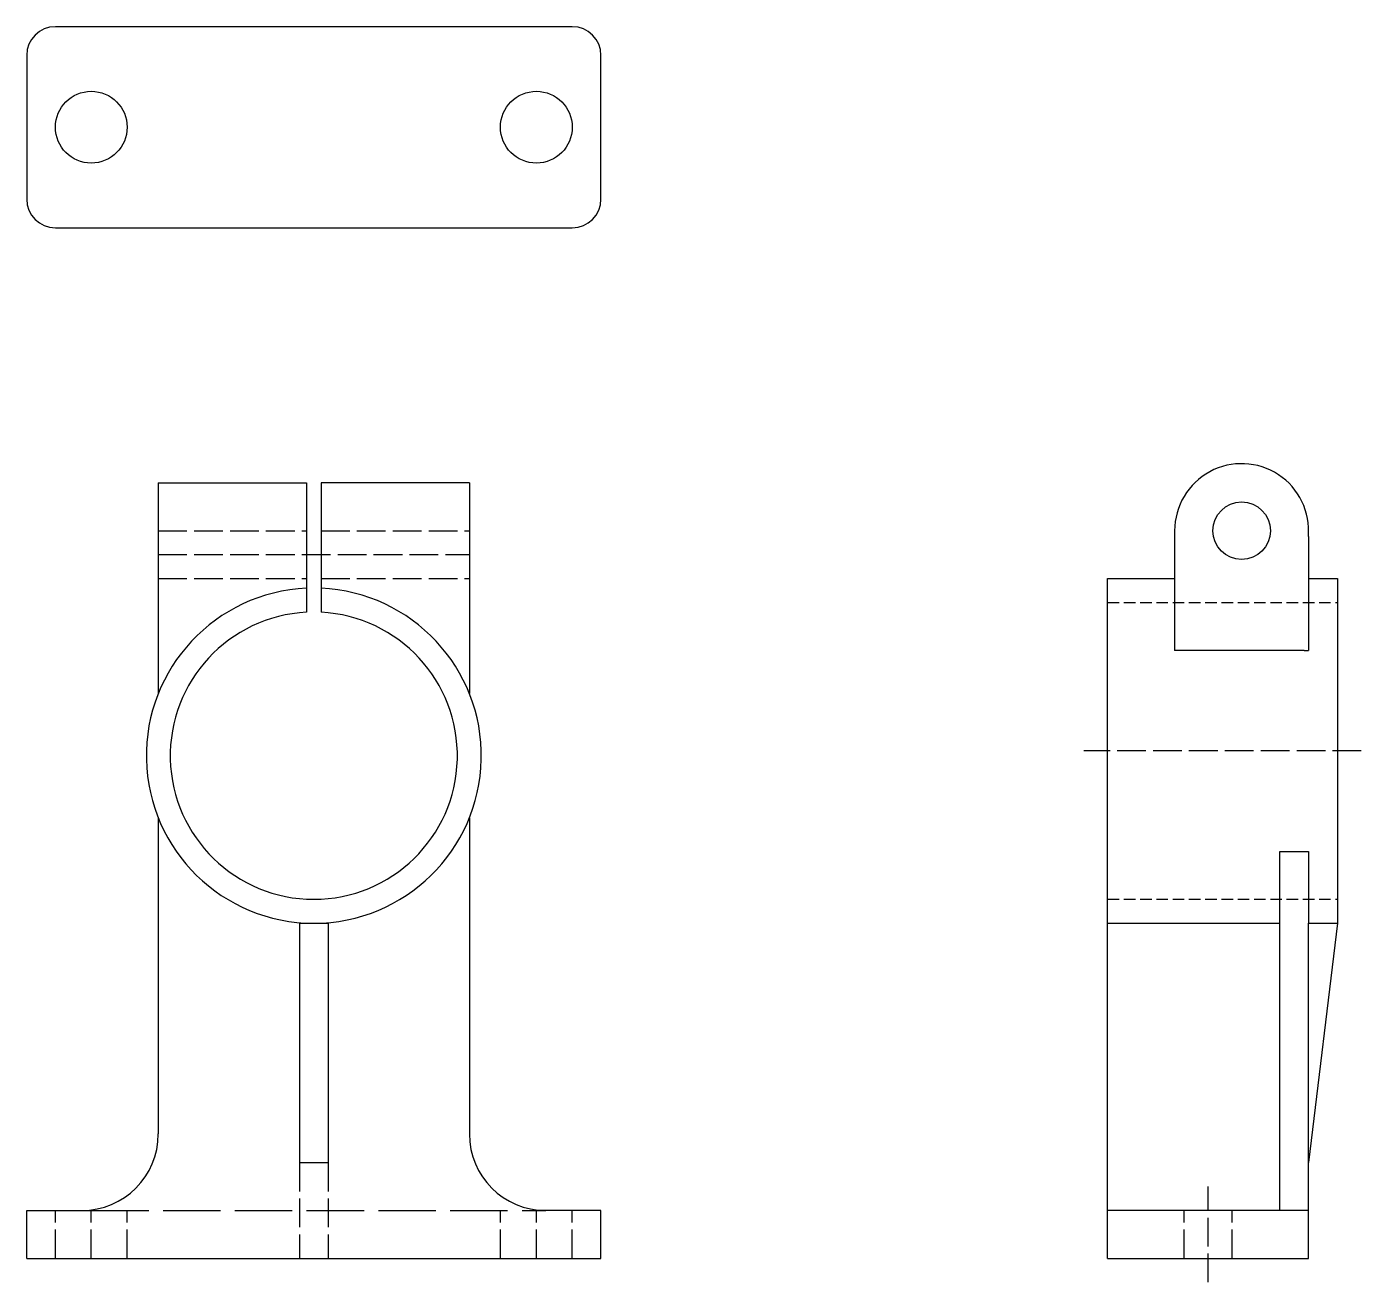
# Model space of a CAD drawing. Header units: millimetres. Extents: x 14.1 to 42, y 3.3 to 29.5.
import ezdxf

# ---------------------------------------------------------------- set-up
doc = ezdxf.new("R2010")
doc.units = ezdxf.units.MM
doc.linetypes.add('ACAD_ISO02W100', pattern=[15, 12, -3])
for name, color, linetype in [('Cercuri', 1, 'Continuous'), ('Contur', 4, 'Continuous'), ('Linie punctata', 253, 'ACAD_ISO02W100')]:
    doc.layers.add(name, color=color, linetype=linetype)

msp = doc.modelspace()

# ---------------------------------------------------------------- linework, layer by layer
msp.add_line((19.841, 10.762), (20.441, 10.762))
at = {"layer": 'Cercuri'}
for centre, radius in [((15.491, 27.39), 0.75), ((24.791, 27.39), 0.75), ((39.528, 18.962), 0.6)]:
    msp.add_circle(centre, radius, dxfattribs=at)
for radius, start, end in [(3.5, 92.4563, 270), (3.5, 270, 87.5437), (3, 92.866, 270), (3, 270, 87.134)]:
    msp.add_arc((20.141, 14.262), radius, start, end, dxfattribs=at)
at = {"layer": 'Contur'}
for p, q in [((25.541, 29.49), (14.741, 29.49)), ((14.141, 28.89), (14.141, 25.89)), ((26.141, 25.89), (26.141, 28.89)), ((14.741, 25.29), (25.541, 25.29)), ((16.891, 19.962), (19.991, 19.962)), ((16.891, 19.962), (16.891, 15.561)), ((19.991, 19.962), (19.991, 17.259)), ((20.291, 19.962), (20.291, 17.259)), ((23.391, 19.962), (20.291, 19.962)), ((23.391, 19.962), (23.391, 15.561)), ((38.128, 18.962), (38.126, 16.462)), ((40.923, 18.841), (40.923, 16.462)), ((36.728, 3.762), (36.728, 17.962)), ((36.728, 17.962), (38.128, 17.961)), ((40.923, 17.962), (41.528, 17.962)), ((41.528, 17.962), (41.528, 14.262)), ((38.221, 16.462), (38.126, 16.462)), ((40.836, 16.462), (38.221, 16.462)), ((40.836, 16.462), (40.923, 16.462)), ((41.528, 14.262), (41.528, 10.762)), ((16.891, 12.963), (16.891, 6.362)), ((23.391, 12.963), (23.391, 6.362)), ((40.328, 4.762), (40.328, 12.262)), ((40.328, 12.262), (40.928, 12.262)), ((40.928, 12.262), (40.928, 11.262)), ((40.928, 11.262), (40.928, 10.762)), ((19.841, 10.775), (19.841, 5.762)), ((20.441, 10.775), (20.441, 5.762)), ((36.728, 10.762), (40.328, 10.762)), ((41.528, 10.762), (40.928, 5.762)), ((40.928, 5.762), (40.928, 10.762)), ((40.928, 10.762), (41.528, 10.762)), ((40.928, 4.762), (40.928, 5.762)), ((14.141, 3.762), (14.141, 4.762)), ((14.141, 4.762), (15.491, 4.762)), ((26.141, 4.762), (24.791, 4.762)), ((26.141, 3.762), (26.141, 4.762)), ((40.928, 4.762), (36.728, 4.762)), ((40.928, 4.762), (40.328, 4.762)), ((40.928, 3.762), (40.928, 4.762)), ((14.141, 3.762), (26.141, 3.762)), ((36.728, 3.762), (40.928, 3.762))]:
    msp.add_line(p, q, dxfattribs=at)
at = {"layer": 'Contur', "ltscale": 0.1}
msp.add_line((19.841, 5.762), (20.441, 5.762), dxfattribs=at)
at = {"layer": 'Contur'}
for centre, radius, start, end in [((14.741, 28.89), 0.6, 90, 180), ((25.541, 28.89), 0.6, 0, 90), ((14.741, 25.89), 0.6, 180, 270), ((25.541, 25.89), 0.6, 270, 0), ((39.528, 18.962), 1.4, 355.011, 180), ((15.291, 6.362), 1.6, 270, 0), ((24.991, 6.362), 1.6, 180, 270)]:
    msp.add_arc(centre, radius, start, end, dxfattribs=at)
at = {"layer": 'Linie punctata', "ltscale": 0.05}
for p, q in [((16.891, 18.962), (19.991, 18.962)), ((20.291, 18.962), (23.391, 18.962)), ((16.891, 18.462), (23.391, 18.462)), ((16.891, 17.962), (19.991, 17.962)), ((20.291, 17.962), (23.391, 17.962)), ((42.028, 14.362), (36.228, 14.362)), ((19.841, 5.762), (19.841, 3.762)), ((20.441, 5.762), (20.441, 3.762)), ((38.828, 3.262), (38.828, 5.262)), ((14.741, 3.762), (14.741, 4.762)), ((15.491, 3.762), (15.491, 4.762)), ((16.241, 3.762), (16.241, 4.762)), ((24.041, 3.762), (24.041, 4.762)), ((24.791, 3.762), (24.791, 4.762)), ((25.541, 3.762), (25.541, 4.762)), ((38.328, 3.762), (38.328, 4.762)), ((39.328, 3.762), (39.328, 4.762))]:
    msp.add_line(p, q, dxfattribs=at)
at = {"layer": 'Linie punctata', "ltscale": 0.02}
for p, q in [((36.728, 17.462), (41.528, 17.462)), ((36.728, 11.262), (41.528, 11.262))]:
    msp.add_line(p, q, dxfattribs=at)
at = {"layer": 'Linie punctata', "ltscale": 0.1}
msp.add_line((15.491, 4.762), (24.991, 4.762), dxfattribs=at)

doc.saveas('drawing.dxf')
